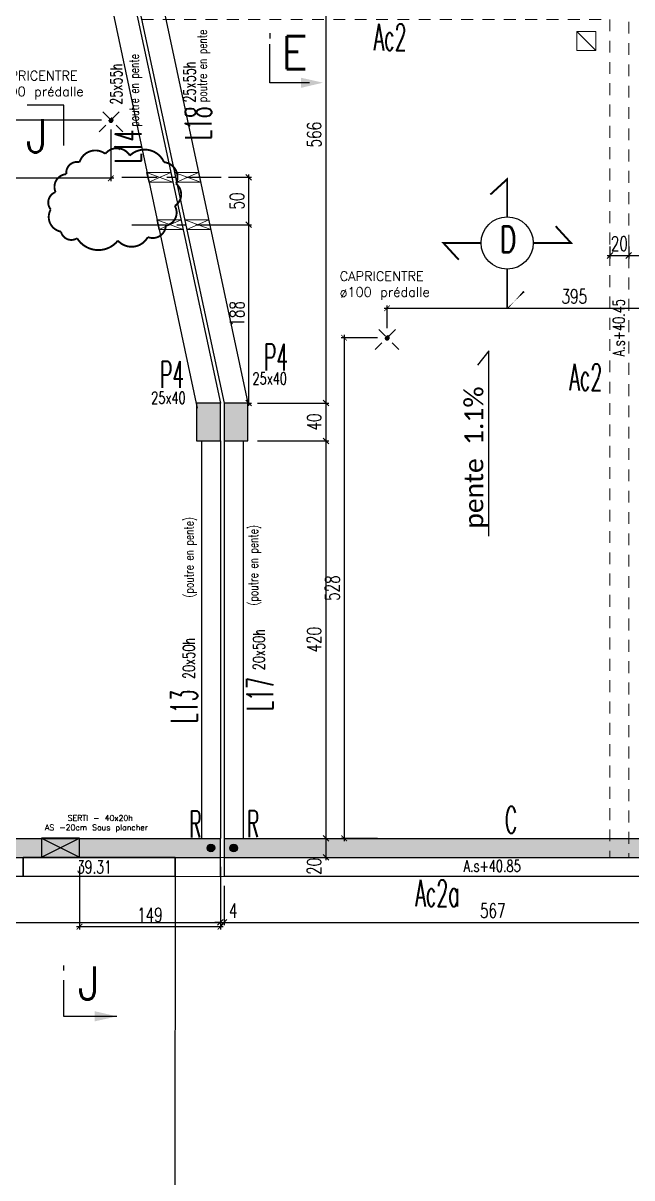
# Model space of a CAD drawing. Extents: x 308 to 787, y -199 to -146.
# Drawn here: x 345.24 to 351.67, y -181.05 to -168.86 of the extents above; entities that cross this region are included whole.
import ezdxf
from ezdxf.enums import TextEntityAlignment as Align

# ---------------------------------------------------------------- set-up
doc = ezdxf.new("R2010")
doc.units = 0
doc.header["$LTSCALE"] = 0.5
doc.header["$MEASUREMENT"] = 0
for name, pattern in [('AXES2', [1.125, 0.75, -0.125, 0.125, -0.125]), ('CACHE', [0.375, 0.25, -0.125]), ('CONTINU', [0]), ('DISCONTINU2', [0.375, 0.25, -0.125])]:
    doc.linetypes.add(name, pattern=pattern)
doc.layers.get('0').update_dxf_attribs({"linetype": 'CONTINUOUS'})
doc.layers.get('DEFPOINTS').update_dxf_attribs({"linetype": 'CONTINUOUS'})
doc.layers.add('00 - RESERVATIONS SPEC Plombier', color=90, linetype='CONTINUOUS', lineweight=20)
for name, color, linetype in [('1_AJSA_techEP', 142, 'CONTINUOUS'), ('1_AJSA_vue1', 251, 'CONTINUOUS'), ('2_AJSA_txt50', 181, 'CONTINUOUS'), ('_ SERTI RESERVATION', 210, 'CACHE'), ('AXES', 6, 'AXES2'), ('COTATION', 7, 'CONTINUOUS'), ('ELFOATTR', 7, 'CONTINUOUS'), ('HABILLAGE', 7, 'CONTINUOUS'), ('MURS', 3, 'CONTINUOUS'), ('PLANCHER', 7, 'CONTINUOUS'), ('POCHAGE', 254, 'CONTINUOUS'), ('POTEAUX', 1, 'CONTINUOUS'), ('POUTRES', 2, 'CONTINUOUS'), ('RAID', 1, 'CONTINUOUS'), ('RDC', 7, 'DISCONTINU2'), ('REP-COUPES', 5, 'CONTINUOUS'), ('REPERAGE', 4, 'CONTINUOUS'), ('REPERE-CHAI', 4, 'CONTINUOUS'), ('REPERE-POT', 4, 'CONTINUOUS'), ('REPERE-POUT', 4, 'CONTINUOUS'), ('REPERE-RAID', 4, 'CONTINUOUS')]:
    doc.layers.add(name, color=color, linetype=linetype)
doc.styles.add('CALIBRI', font='calibri.ttf')
doc.styles.add('ROMANS8', font='romans.shx', dxfattribs={"width": 0.7})
doc.styles.get("Standard").update_dxf_attribs({"font": 'txt.shx'})
doc.dimstyles.new('COT50 cm', dxfattribs={"dimtxt": 0.15, "dimasz": 0.06, "dimexe": 0.03, "dimexo": 0.1, "dimgap": 0.05, "dimtad": 1, "dimdec": 0, "dimlfac": 100, "dimzin": 0, "dimdsep": 46, "dimtxsty": 'ROMANS8', "dimblk1": 'OBLIQUE', "dimblk2": 'OBLIQUE', "dimsah": 1, "dimcen": 0.03, "dimdle": 0.03, "dimclrt": 1, "dimadec": 0, "dimazin": 0, "dimtfac": 1, "dimtdec": 0, "dimtmove": 0, "dimatfit": 3, "dimfxl": 0, "dimtolj": 1, "dimtzin": 0, "dimlwd": -1, "dimlwe": -1, "dimarcsym": 0})

# ---------------------------------------------------------------- blocks, each defined once
blk = doc.blocks.new('_Oblique')
at = {"layer": 'COTATION', "color": 0, "lineweight": -2}
blk.add_line((-0.5, -0.5), (0.5, 0.5), dxfattribs=at)
blk = doc.blocks.new('*D226')
at = {"layer": 'COTATION', "color": 0, "transparency": 16777216}
for p, q in [((348.4389270383684, -177.6959802588218), (348.4389270383684, -177.4362649834287)), ((347.9742877538416, -177.4662649834287), (348.4689270383684, -177.4662649834287)), ((347.9742877538393, -177.6659802588218), (348.4689270383684, -177.6659802588218))]:
    blk.add_line(p, q, dxfattribs=at)
at = {"layer": 'DEFPOINTS', "color": 0, "transparency": 16777216}
for p in [(347.8742877538416, -177.4662649834287), (348.4389270383684, -177.4662649834287), (347.8742877538393, -177.6659802588218)]:
    blk.add_point(p, dxfattribs=at)
at = {"layer": 'COTATION', "color": 0, "transparency": 16777216, "xscale": 0.06, "yscale": 0.06, "zscale": 0.06}
for p, rotation in [((348.4389270383684, -177.4662649834287), 90), ((348.4389270383684, -177.6659802588218), 270)]:
    blk.add_blockref('_Oblique', p, dxfattribs=dict(at, rotation=rotation))
at = {"layer": 'COTATION', "color": 1, "transparency": 16777216, "insert": (348.3139270383685, -177.7611522167615), "char_height": 0.15, "attachment_point": 5, "rotation": 90, "style": 'ROMANS8'}
blk.add_mtext('\\A1;20', dxfattribs=at)
blk = doc.blocks.new('*D227')
at = {"layer": 'COTATION', "color": 0, "transparency": 16777216}
for p, q in [((347.7139520322755, -173.2710844585717), (348.4689270383684, -173.2710844585717)), ((348.4389270383684, -177.4962649834287), (348.4389270383684, -173.2410844585717)), ((347.9742877538416, -177.4662649834287), (348.4689270383684, -177.4662649834287))]:
    blk.add_line(p, q, dxfattribs=at)
at = {"layer": 'DEFPOINTS', "color": 0, "transparency": 16777216}
for p in [(347.6139520322754, -173.2710844585717), (348.4389270383684, -173.2710844585717), (347.8742877538416, -177.4662649834287)]:
    blk.add_point(p, dxfattribs=at)
at = {"layer": 'COTATION', "color": 0, "transparency": 16777216, "xscale": 0.06, "yscale": 0.06, "zscale": 0.06}
for p, rotation in [((348.4389270383684, -173.2710844585717), 90), ((348.4389270383684, -177.4662649834287), 270)]:
    blk.add_blockref('_Oblique', p, dxfattribs=dict(at, rotation=rotation))
at = {"layer": 'COTATION', "color": 1, "transparency": 16777216, "insert": (348.3139270383685, -175.3686747210001), "char_height": 0.15, "attachment_point": 5, "rotation": 90, "style": 'ROMANS8'}
blk.add_mtext('\\A1;420', dxfattribs=at)
blk = doc.blocks.new('*D228')
at = {"layer": 'COTATION', "color": 0, "transparency": 16777216}
for p, q in [((347.7139520322755, -172.8710477425855), (348.4689270383684, -172.8710477425855)), ((348.4389270383684, -173.3010844585717), (348.4389270383684, -172.8410477425855)), ((347.7139520322755, -173.2710844585717), (348.4689270383684, -173.2710844585717))]:
    blk.add_line(p, q, dxfattribs=at)
at = {"layer": 'DEFPOINTS', "color": 0, "transparency": 16777216}
for p in [(347.6139520322754, -172.8710477425855), (348.4389270383684, -172.8710477425855), (347.6139520322754, -173.2710844585717)]:
    blk.add_point(p, dxfattribs=at)
at = {"layer": 'COTATION', "color": 0, "transparency": 16777216, "xscale": 0.06, "yscale": 0.06, "zscale": 0.06}
for p, rotation in [((348.4389270383684, -172.8710477425855), 90), ((348.4389270383684, -173.2710844585717), 270)]:
    blk.add_blockref('_Oblique', p, dxfattribs=dict(at, rotation=rotation))
at = {"layer": 'COTATION', "color": 1, "transparency": 16777216, "insert": (348.3139270383685, -173.0710661005785), "char_height": 0.15, "attachment_point": 5, "rotation": 90, "style": 'ROMANS8'}
blk.add_mtext('\\A1;40', dxfattribs=at)
blk = doc.blocks.new('*D229')
at = {"layer": 'COTATION', "color": 0, "transparency": 16777216}
for p, q in [((347.6176485515253, -167.2062649965698), (348.4689270383684, -167.2062649965698)), ((348.4389270383684, -172.9010477425855), (348.4389270383684, -167.1762649965698)), ((347.7139520322755, -172.8710477425855), (348.4689270383684, -172.8710477425855))]:
    blk.add_line(p, q, dxfattribs=at)
at = {"layer": 'DEFPOINTS', "color": 0, "transparency": 16777216}
for p in [(347.5176485515253, -167.2062649965698), (348.4389270383684, -167.2062649965698), (347.6139520322754, -172.8710477425855)]:
    blk.add_point(p, dxfattribs=at)
at = {"layer": 'COTATION', "color": 0, "transparency": 16777216, "xscale": 0.06, "yscale": 0.06, "zscale": 0.06}
for p, rotation in [((348.4389270383684, -167.2062649965698), 90), ((348.4389270383684, -172.8710477425855), 270)]:
    blk.add_blockref('_Oblique', p, dxfattribs=dict(at, rotation=rotation))
at = {"layer": 'COTATION', "color": 1, "transparency": 16777216, "insert": (348.3139270383685, -170.0386563695776), "char_height": 0.15, "attachment_point": 5, "rotation": 90, "style": 'ROMANS8'}
blk.add_mtext('\\A1;566', dxfattribs=at)
blk = doc.blocks.new('*D624')
at = {"layer": 'COTATION', "color": 0, "transparency": 16777216}
for p, q in [((339.195868595528, -177.766264983549), (339.195868595528, -178.3831760556741)), ((347.3239522906134, -177.9662685432723), (347.3239522906134, -178.3831760556741)), ((339.165868595528, -178.3531760556741), (347.3539522906134, -178.3531760556741))]:
    blk.add_line(p, q, dxfattribs=at)
at = {"layer": 'DEFPOINTS', "color": 0, "transparency": 16777216}
for p in [(339.195868595528, -177.666264983549), (347.3239522906134, -177.8662685432723), (347.3239522906134, -178.3531760556741)]:
    blk.add_point(p, dxfattribs=at)
at = {"layer": 'COTATION', "color": 0, "transparency": 16777216, "xscale": 0.06, "yscale": 0.06, "zscale": 0.06, "rotation": 180}
blk.add_blockref('_Oblique', (339.195868595528, -178.3531760556741), dxfattribs=at)
at = {"layer": 'COTATION', "color": 0, "transparency": 16777216, "xscale": 0.06, "yscale": 0.06, "zscale": 0.06}
blk.add_blockref('_Oblique', (347.3239522906134, -178.3531760556741), dxfattribs=at)
at = {"layer": 'COTATION', "color": 1, "transparency": 16777216, "insert": (343.2599104430707, -178.2281760556741), "char_height": 0.15, "attachment_point": 5, "style": 'ROMANS8'}
blk.add_mtext('\\A1;813', dxfattribs=at)
blk = doc.blocks.new('*D625')
at = {"layer": 'COTATION', "color": 0, "transparency": 16777216}
for p, q in [((347.3239522906134, -177.9662685432723), (347.3239522906134, -178.3831760556741)), ((347.3628508150797, -177.9662184258334), (347.3628508150797, -178.3831760556741)), ((347.3239522906134, -178.3531760556741), (347.2639522906134, -178.3531760556741)), ((347.3239522906134, -178.3531760556741), (347.3628508150797, -178.3531760556741)), ((347.3628508150797, -178.3531760556741), (347.4228508150797, -178.3531760556741))]:
    blk.add_line(p, q, dxfattribs=at)
at = {"layer": 'DEFPOINTS', "color": 0, "transparency": 16777216}
for p in [(347.3239522906134, -177.8662685432723), (347.3628508150797, -177.8662184258334), (347.3628508150797, -178.3531760556741)]:
    blk.add_point(p, dxfattribs=at)
at = {"layer": 'COTATION', "color": 0, "transparency": 16777216, "xscale": 0.06, "yscale": 0.06, "zscale": 0.06}
blk.add_blockref('_Oblique', (347.3239522906134, -178.3531760556741), dxfattribs=at)
at = {"layer": 'COTATION', "color": 0, "transparency": 16777216, "xscale": 0.06, "yscale": 0.06, "zscale": 0.06, "rotation": 180}
blk.add_blockref('_Oblique', (347.3628508150797, -178.3531760556741), dxfattribs=at)
at = {"layer": 'COTATION', "color": 1, "transparency": 16777216, "insert": (347.4587121539307, -178.2281760556741), "char_height": 0.15, "attachment_point": 5, "style": 'ROMANS8'}
blk.add_mtext('\\A1;4', dxfattribs=at)
blk = doc.blocks.new('*D626')
at = {"layer": 'COTATION', "color": 0, "transparency": 16777216}
for p, q in [((347.3628508150797, -177.9662184258334), (347.3628508150797, -178.3831760556741)), ((353.035526769918, -178.2931853176007), (353.035526769918, -178.3831760556741)), ((347.3328508150797, -178.3531760556741), (353.0655267699179, -178.3531760556741))]:
    blk.add_line(p, q, dxfattribs=at)
at = {"layer": 'DEFPOINTS', "color": 0, "transparency": 16777216}
for p in [(347.3628508150797, -177.8662184258334), (353.035526769918, -178.1931853176007), (353.035526769918, -178.3531760556741)]:
    blk.add_point(p, dxfattribs=at)
at = {"layer": 'COTATION', "color": 0, "transparency": 16777216, "xscale": 0.06, "yscale": 0.06, "zscale": 0.06, "rotation": 180}
blk.add_blockref('_Oblique', (347.3628508150797, -178.3531760556741), dxfattribs=at)
at = {"layer": 'COTATION', "color": 0, "transparency": 16777216, "xscale": 0.06, "yscale": 0.06, "zscale": 0.06}
blk.add_blockref('_Oblique', (353.035526769918, -178.3531760556741), dxfattribs=at)
at = {"layer": 'COTATION', "color": 1, "transparency": 16777216, "insert": (350.1991887924988, -178.2281760556741), "char_height": 0.15, "attachment_point": 5, "style": 'ROMANS8'}
blk.add_mtext('\\A1;567', dxfattribs=at)
blk = doc.blocks.new('*D857')
at = {"layer": 'COTATION', "color": 0, "transparency": 16777216}
for p, q in [((351.4353904291303, -171.2203603790443), (351.4353904291303, -171.3440190593065)), ((351.635390428889, -171.2203505547), (351.635390428889, -171.3440190593065)), ((351.4053904291303, -171.3140190593065), (351.665390428889, -171.3140190593065))]:
    blk.add_line(p, q, dxfattribs=at)
at = {"layer": 'DEFPOINTS', "color": 0, "transparency": 16777216}
for p in [(351.4353904291303, -171.1203603790443), (351.635390428889, -171.1203505547001), (351.635390428889, -171.3140190593065)]:
    blk.add_point(p, dxfattribs=at)
at = {"layer": 'COTATION', "color": 0, "transparency": 16777216, "xscale": 0.06, "yscale": 0.06, "zscale": 0.06, "rotation": 180}
blk.add_blockref('_Oblique', (351.4353904291303, -171.3140190593065), dxfattribs=at)
at = {"layer": 'COTATION', "color": 0, "transparency": 16777216, "xscale": 0.06, "yscale": 0.06, "zscale": 0.06}
blk.add_blockref('_Oblique', (351.635390428889, -171.3140190593065), dxfattribs=at)
at = {"layer": 'COTATION', "color": 1, "transparency": 16777216, "insert": (351.5353904290097, -171.1890190593065), "char_height": 0.15, "attachment_point": 5, "style": 'ROMANS8'}
blk.add_mtext('\\A1;20', dxfattribs=at)
blk = doc.blocks.new('*D858')
at = {"layer": 'COTATION', "color": 0, "transparency": 16777216}
for p, q in [((351.635390428889, -171.2203505547), (351.635390428889, -171.3440190593065)), ((351.6053904288891, -171.3140190593065), (353.065995715946, -171.3140190593065)), ((353.035995715946, -171.351980809267), (353.035995715946, -171.2840190593065))]:
    blk.add_line(p, q, dxfattribs=at)
at = {"layer": 'DEFPOINTS', "color": 0, "transparency": 16777216}
for p in [(351.635390428889, -171.1203505547001), (353.035995715946, -171.3140190593065), (353.035995715946, -171.451980809267)]:
    blk.add_point(p, dxfattribs=at)
at = {"layer": 'COTATION', "color": 0, "transparency": 16777216, "xscale": 0.06, "yscale": 0.06, "zscale": 0.06, "rotation": 180}
blk.add_blockref('_Oblique', (351.635390428889, -171.3140190593065), dxfattribs=at)
at = {"layer": 'COTATION', "color": 0, "transparency": 16777216, "xscale": 0.06, "yscale": 0.06, "zscale": 0.06}
blk.add_blockref('_Oblique', (353.035995715946, -171.3140190593065), dxfattribs=at)
at = {"layer": 'COTATION', "color": 1, "transparency": 16777216, "insert": (352.3356930724175, -171.1890190593065), "char_height": 0.15, "attachment_point": 5, "style": 'ROMANS8'}
blk.add_mtext('\\A1;140', dxfattribs=at)
blk = doc.blocks.new('Ldouille')
h = blk.add_hatch(color=256)
h.dxf.hatch_style = 1
h.paths.add_polyline_path([(8.822773568256626, 2.486899575160351e-13, 0.999999999999999), (-8.822773568257338, 2.459194434671962e-13, 0.9999999999999994)])
for p, q in [((-50.00000000000036, 50.00000000000025), (49.99999999999964, -49.99999999999975)), ((49.99999999999964, 50.00000000000025), (-50.00000000000036, -49.99999999999975))]:
    blk.add_line(p, q)
blk.add_circle((-3.552713678800501e-13, 2.486899575160351e-13), 8.82277356825698)
at = {"layer": 'ELFOATTR', "flags": 11}
for tag, p in [('LUM', (45.28491096443012, -4.44793329683446, -1.279791646303075e-09)), ('NOM', (45.28491096443012, -21.18741207147478, -1.279791646303075e-09))]:
    blk.add_attdef(tag, p, '', height=10, dxfattribs=at)
blk = doc.blocks.new('_ArchTick')
at = {"color": 0, "linetype": 'ByBlock', "const_width": 0.15}
blk.add_lwpolyline([(-0.5, -0.5), (0.5, 0.5)], dxfattribs=at)
blk = doc.blocks.new('*D1049')
at = {"layer": '_ SERTI RESERVATION', "color": 0, "linetype": 'CONTINU', "transparency": 16777216}
for p, q in [((345.8351634277628, -177.7632161138615), (345.8351634277628, -178.4279421818711)), ((347.323951301459, -177.7662440973996), (347.323951301459, -178.4279421818711)), ((347.353951301459, -178.3979421818711), (345.8051634277629, -178.3979421818711))]:
    blk.add_line(p, q, dxfattribs=at)
at = {"layer": 'DEFPOINTS', "color": 0, "linetype": 'CONTINU', "transparency": 16777216}
for p in [(345.8351634277628, -177.6632161138615), (347.323951301459, -177.6662440973996), (345.8351634277628, -178.3979421818711)]:
    blk.add_point(p, dxfattribs=at)
at = {"layer": '_ SERTI RESERVATION', "color": 0, "linetype": 'CONTINU', "transparency": 16777216, "xscale": 0.06, "yscale": 0.06, "zscale": 0.06, "rotation": 180}
blk.add_blockref('_ArchTick', (345.8351634277628, -178.3979421818711), dxfattribs=at)
at = {"layer": '_ SERTI RESERVATION', "color": 0, "linetype": 'CONTINU', "transparency": 16777216, "xscale": 0.06, "yscale": 0.06, "zscale": 0.06}
blk.add_blockref('_ArchTick', (347.323951301459, -178.3979421818711), dxfattribs=at)
at = {"layer": '_ SERTI RESERVATION', "linetype": 'CONTINU', "transparency": 16777216, "insert": (346.5795573646109, -178.2729421818711), "char_height": 0.15, "attachment_point": 5, "style": 'ROMANS8'}
blk.add_mtext('\\A1;149', dxfattribs=at)
blk = doc.blocks.new('*D1051')
at = {"layer": '_ SERTI RESERVATION', "color": 0, "linetype": 'CONTINU', "transparency": 16777216}
for p, q in [((344.5960310141302, -167.1612684894212), (344.3067458705407, -167.1612684894212)), ((344.3367458705407, -169.9154415729597), (344.3367458705407, -167.1312684894212)), ((346.0680920800529, -169.8854415729597), (344.3067458705407, -169.8854415729597))]:
    blk.add_line(p, q, dxfattribs=at)
at = {"layer": 'DEFPOINTS', "color": 0, "linetype": 'CONTINU', "transparency": 16777216}
for p in [(344.3367458705407, -167.1612684894212), (344.6960310141302, -167.1612684894212), (346.1680920800529, -169.8854415729597)]:
    blk.add_point(p, dxfattribs=at)
at = {"layer": '_ SERTI RESERVATION', "color": 0, "linetype": 'CONTINU', "transparency": 16777216, "xscale": 0.06, "yscale": 0.06, "zscale": 0.06}
for p, rotation in [((344.3367458705407, -167.1612684894212), 90), ((344.3367458705407, -169.8854415729597), 270)]:
    blk.add_blockref('_ArchTick', p, dxfattribs=dict(at, rotation=rotation))
at = {"layer": '_ SERTI RESERVATION', "linetype": 'CONTINU', "transparency": 16777216, "insert": (344.2117458705407, -168.5233550311904), "char_height": 0.15, "attachment_point": 5, "rotation": 90, "style": 'ROMANS8'}
blk.add_mtext('\\A1;272', dxfattribs=at)
blk = doc.blocks.new('*D1052')
at = {"layer": '_ SERTI RESERVATION', "color": 0, "linetype": 'CONTINU', "transparency": 16777216}
for p, q in [((339.1961422215984, -169.9848634754626), (339.1961422215984, -170.5293548763634)), ((346.1680920800529, -169.9854415729597), (346.1680920800529, -170.5293548763634)), ((346.1980920800529, -170.4993548763634), (339.1661422215984, -170.4993548763634))]:
    blk.add_line(p, q, dxfattribs=at)
at = {"layer": 'DEFPOINTS', "color": 0, "linetype": 'CONTINU', "transparency": 16777216}
for p in [(339.1961422215984, -169.8848634754626), (346.1680920800529, -169.8854415729597), (339.1961422215984, -170.4993548763634)]:
    blk.add_point(p, dxfattribs=at)
at = {"layer": '_ SERTI RESERVATION', "color": 0, "linetype": 'CONTINU', "transparency": 16777216, "xscale": 0.06, "yscale": 0.06, "zscale": 0.06, "rotation": 180}
blk.add_blockref('_ArchTick', (339.1961422215984, -170.4993548763634), dxfattribs=at)
at = {"layer": '_ SERTI RESERVATION', "color": 0, "linetype": 'CONTINU', "transparency": 16777216, "xscale": 0.06, "yscale": 0.06, "zscale": 0.06}
blk.add_blockref('_ArchTick', (346.1680920800529, -170.4993548763634), dxfattribs=at)
at = {"layer": '_ SERTI RESERVATION', "linetype": 'CONTINU', "transparency": 16777216, "insert": (342.6821171508257, -170.3743548763634), "char_height": 0.15, "attachment_point": 5, "style": 'ROMANS8'}
blk.add_mtext('\\A1;697', dxfattribs=at)
blk = doc.blocks.new('*D1055')
at = {"layer": '_ SERTI RESERVATION', "color": 0, "linetype": 'CONTINU', "transparency": 16777216}
for p, q in [((348.9838494612974, -172.182370085688), (348.6004033565903, -172.182370085688)), ((348.6304033565903, -172.152370085688), (348.6304033565903, -177.4962649834401)), ((348.9838494612369, -177.4662649834401), (348.6004033565903, -177.4662649834401))]:
    blk.add_line(p, q, dxfattribs=at)
at = {"layer": 'DEFPOINTS', "color": 0, "linetype": 'CONTINU', "transparency": 16777216}
for p in [(349.0838494612974, -172.182370085688), (348.6304033565903, -177.4662649834401), (349.0838494612369, -177.4662649834401)]:
    blk.add_point(p, dxfattribs=at)
at = {"layer": '_ SERTI RESERVATION', "color": 0, "linetype": 'CONTINU', "transparency": 16777216, "xscale": 0.06, "yscale": 0.06, "zscale": 0.06}
for p, rotation in [((348.6304033565903, -172.182370085688), 90), ((348.6304033565903, -177.4662649834401), 270)]:
    blk.add_blockref('_ArchTick', p, dxfattribs=dict(at, rotation=rotation))
at = {"layer": '_ SERTI RESERVATION', "linetype": 'CONTINU', "transparency": 16777216, "insert": (348.5054033565903, -174.824317534564), "char_height": 0.15, "attachment_point": 5, "rotation": 90, "style": 'ROMANS8'}
blk.add_mtext('\\A1;528', dxfattribs=at)
blk = doc.blocks.new('*D1056')
at = {"layer": '_ SERTI RESERVATION', "color": 0, "linetype": 'CONTINU', "transparency": 16777216}
for p, q in [((349.0838494612974, -172.082370085688), (349.0838494612974, -171.8408988555599)), ((353.0361055558939, -172.0817752392689), (353.0361055558939, -171.8408988555599)), ((349.0538494612974, -171.8708988555599), (353.0661055558938, -171.8708988555599))]:
    blk.add_line(p, q, dxfattribs=at)
at = {"layer": 'DEFPOINTS', "color": 0, "linetype": 'CONTINU', "transparency": 16777216}
for p in [(353.0361055558939, -171.8708988555599), (349.0838494612974, -172.182370085688), (353.0361055558939, -172.1817752392689)]:
    blk.add_point(p, dxfattribs=at)
at = {"layer": '_ SERTI RESERVATION', "color": 0, "linetype": 'CONTINU', "transparency": 16777216, "xscale": 0.06, "yscale": 0.06, "zscale": 0.06, "rotation": 180}
blk.add_blockref('_ArchTick', (349.0838494612974, -171.8708988555599), dxfattribs=at)
at = {"layer": '_ SERTI RESERVATION', "color": 0, "linetype": 'CONTINU', "transparency": 16777216, "xscale": 0.06, "yscale": 0.06, "zscale": 0.06}
blk.add_blockref('_ArchTick', (353.0361055558939, -171.8708988555599), dxfattribs=at)
at = {"layer": '_ SERTI RESERVATION', "linetype": 'CONTINU', "transparency": 16777216, "insert": (351.0599775085956, -171.7458988555599), "char_height": 0.15, "attachment_point": 5, "style": 'ROMANS8'}
blk.add_mtext('\\A1;395', dxfattribs=at)
blk = doc.blocks.new('*D1198')
at = {"layer": 'COTATION', "color": 0, "transparency": 16777216}
for p, q in [((347.3802951310691, -170.9887759249077), (347.6537846662575, -170.9887759249077)), ((347.6237846662575, -172.9010477425855), (347.6237846662575, -170.9587759249077)), ((347.6237846662575, -172.8710477425855), (347.6537846662575, -172.8710477425855))]:
    blk.add_line(p, q, dxfattribs=at)
at = {"layer": 'DEFPOINTS', "color": 0, "transparency": 16777216}
for p in [(347.2802951310691, -170.9887759249077), (347.6237846662575, -170.9887759249077), (347.6139520322754, -172.8710477425855)]:
    blk.add_point(p, dxfattribs=at)
at = {"layer": 'COTATION', "color": 0, "transparency": 16777216, "xscale": 0.06, "yscale": 0.06, "zscale": 0.06}
for p, rotation in [((347.6237846662575, -170.9887759249077), 90), ((347.6237846662575, -172.8710477425855), 270)]:
    blk.add_blockref('_Oblique', p, dxfattribs=dict(at, rotation=rotation))
at = {"layer": 'COTATION', "color": 1, "transparency": 16777216, "insert": (347.4987846662576, -171.9299118337465), "char_height": 0.15, "attachment_point": 5, "rotation": 90, "style": 'ROMANS8'}
blk.add_mtext('\\A1;188', dxfattribs=at)
blk = doc.blocks.new('*D1199')
at = {"layer": 'COTATION', "color": 0, "transparency": 16777216}
for p, q in [((347.4094392024832, -170.4887752161263), (347.6537846662575, -170.4887752161263)), ((347.6237846662575, -171.0187759249077), (347.6237846662575, -170.4587752161263)), ((347.3802951310691, -170.9887759249077), (347.6537846662575, -170.9887759249077))]:
    blk.add_line(p, q, dxfattribs=at)
at = {"layer": 'DEFPOINTS', "color": 0, "transparency": 16777216}
for p in [(347.3094392024832, -170.4887752161263), (347.6237846662575, -170.4887752161263), (347.2802951310691, -170.9887759249077)]:
    blk.add_point(p, dxfattribs=at)
at = {"layer": 'COTATION', "color": 0, "transparency": 16777216, "xscale": 0.06, "yscale": 0.06, "zscale": 0.06}
for p, rotation in [((347.6237846662575, -170.4887752161263), 90), ((347.6237846662575, -170.9887759249077), 270)]:
    blk.add_blockref('_Oblique', p, dxfattribs=dict(at, rotation=rotation))
at = {"layer": 'COTATION', "color": 1, "transparency": 16777216, "insert": (347.4987846662576, -170.738775570517), "char_height": 0.15, "attachment_point": 5, "rotation": 90, "style": 'ROMANS8'}
blk.add_mtext('\\A1;50', dxfattribs=at)

msp = doc.modelspace()

# ---------------------------------------------------------------- hatches: boundary and pattern name
at = {"layer": '_ SERTI RESERVATION', "linetype": 'CONTINU'}
h = msp.add_hatch(color=6, dxfattribs=at)
h.dxf.hatch_style = 1
h.paths.add_polyline_path([(345.6351634277632, -177.5632161138616), (345.435163427763, -177.4632161138615), (345.435163427763, -177.6632161138616)])
h.paths.add_polyline_path([(345.8351634277631, -177.4632161138615), (345.6351634277632, -177.5632161138616), (345.8351634277631, -177.6632161138616)])
h = msp.add_hatch(color=6, dxfattribs=at)
h.dxf.hatch_style = 1
h.paths.add_polyline_path([(345.6351634277628, -177.5632161138615), (345.4351634277629, -177.4632161138615), (345.4351634277629, -177.6632161138615)])
h.paths.add_polyline_path([(345.8351634277628, -177.4632161138615), (345.6351634277628, -177.5632161138615), (345.8351634277628, -177.6632161138615)])
at = {"layer": 'POCHAGE'}
h = msp.add_hatch(color=256, dxfattribs=at)
h.dxf.hatch_style = 1
h.paths.add_polyline_path([(353.2360588449937, -174.8322930687253), (353.0361540320957, -174.8323195555063), (353.036154032135, -177.4662649834853), (351.6357021511275, -177.4662649834692), (351.6357119614565, -177.6659796673594), (353.0351005025968, -177.6659794339194), (353.0350987163188, -177.8662893392462), (353.0366286950858, -179.576175175366), (353.235867994945, -179.576175175366)])
h.paths.add_polyline_path([(352.9359974653614, -177.5662453006225, -1), (352.8559974653614, -177.5662453006225, -1)], flags=16)
h.paths.add_polyline_path([(353.1759974818578, -177.5662649832618, -1), (353.0959974818578, -177.5662649832618, -1)], flags=16)
h.paths.add_polyline_path([(351.6357021511275, -177.4662649834692), (351.4357021508863, -177.466264983467), (351.4357119612169, -177.6659797007225), (351.6357119614565, -177.6659796673594)])
h.paths.add_polyline_path([(351.4357021508863, -177.466264983467), (347.3625938960955, -177.4662649834204), (347.3625931663195, -177.6659803801825), (351.4357119612169, -177.6659797007225)])
h.paths.add_polyline_path([(347.423952032322, -177.5662649832618, -1), (347.503952032322, -177.5662649832618, -1)], flags=16)
h = msp.add_hatch(color=256, dxfattribs=at)
h.dxf.hatch_style = 1
h.paths.add_polyline_path([(347.3239520321987, -177.4662649834199), (340.7958608725767, -177.4662649833452), (340.7958668296054, -177.6662202432566), (344.6852503235584, -177.6662344553751), (345.2408763339606, -177.6655469414951), (345.2408763278116, -177.666236485677), (346.8455525135317, -177.6662423492922), (346.8455527080774, -177.6659804664329), (347.3239513024226, -177.6659803866285)])
h.paths.add_polyline_path([(347.263952032322, -177.5662649832618, -1), (347.183952032322, -177.5662649832618, -1)], flags=16)
h.paths.add_polyline_path([(340.7958608725767, -177.4662649833452), (340.5959541254422, -177.466264983343), (340.5959113871162, -177.6662195126034), (340.7958668296054, -177.6662202432566)])
h.paths.add_polyline_path([(340.5959541254422, -177.466264983343), (339.1958685962798, -177.4662649833269), (339.1958685955283, -177.6661753272078), (339.207659529966, -177.6662144398201), (340.5959113871162, -177.6662195126034)])
at = {"layer": 'POTEAUX'}
h = msp.add_hatch(color=256, dxfattribs=at)
h.dxf.hatch_style = 1
h.paths.add_polyline_path([(347.0700938961342, -173.2710844585717), (347.323952032322, -173.2710844585717), (347.323952032322, -172.8710844595309), (347.0700938961342, -172.8710844595309)])
h = msp.add_hatch(color=256, dxfattribs=at)
h.dxf.hatch_style = 1
h.paths.add_polyline_path([(347.3625938961436, -173.2710844585717), (347.6139520322754, -173.2710844585717), (347.6139520322754, -172.8710477425855), (347.3625938961436, -172.8710477425855)])
h = msp.add_hatch(color=256, dxfattribs=at)
h.dxf.hatch_style = 1
h.paths.add_polyline_path([(347.3625938961436, -173.2710844585717), (347.6139520322754, -173.2710844585717), (347.6139520322754, -172.8710477425855), (347.3625938961436, -172.8710477425855)])
at = {"layer": 'RAID'}
for points in [[(347.183952032322, -177.5662649832618, -1), (347.263952032322, -177.5662649832618, -1)], [(347.423952032322, -177.5662649832618, -1), (347.503952032322, -177.5662649832618, -1)]]:
    msp.add_hatch(color=256, dxfattribs=at).paths.add_polyline_path(points)

# ---------------------------------------------------------------- linework, layer by layer
at = {"layer": '00 - RESERVATIONS SPEC Plombier', "color": 100}
for p, q in [((351.0855112867498, -168.9511168490958), (351.2855112867496, -169.1511168490961)), ((346.5452374567277, -170.4387753779744), (346.822436401545, -170.5387755441354)), ((346.5452374567277, -170.4387753779744), (346.822436401545, -170.5387755441354)), ((346.800933489676, -170.4387758033838), (346.5667219080211, -170.5387751613433)), ((346.800933489676, -170.4387758033838), (346.5667219080211, -170.5387751613433)), ((346.840024492642, -170.4387753243768), (347.1146311207131, -170.5387754881563)), ((346.840024492642, -170.4387753243768), (347.1146311207131, -170.5387754881563)), ((347.0931282088436, -170.4387757474049), (346.8615089439354, -170.5387751077456)), ((347.0931282088436, -170.4387757474049), (346.8615089439354, -170.5387751077456)), ((346.6527523445304, -170.9387756092169), (346.9295020514442, -171.0387757953486)), ((346.6527523445304, -170.9387756092169), (346.9295020514442, -171.0387757953486)), ((346.9079991395747, -170.9387760545969), (346.6742367958238, -171.0387753925858)), ((346.9079991395747, -170.9387760545969), (346.6742367958238, -171.0387753925858)), ((346.9470901425411, -170.9387755755899), (347.2216771990374, -171.0387757738247)), ((346.9470901425411, -170.9387755755899), (347.2216771990374, -171.0387757738247)), ((347.2001742871675, -170.9387760330731), (346.9685745938345, -171.0387753589587)), ((347.2001742871675, -170.9387760330731), (346.9685745938345, -171.0387753589587))]:
    msp.add_line(p, q, dxfattribs=at)
for points in [[(351.0855112867498, -168.9511168490958), (351.2855112867496, -168.9511168490958), (351.2855112867496, -169.1511168490961), (351.0855112867498, -169.1511168490961)], [(346.5452374567277, -170.4387753779744), (346.800933489676, -170.4387758033838), (346.822436401545, -170.5387755441354), (346.5667219080211, -170.5387751613433)], [(346.5452374567277, -170.4387753779744), (346.800933489676, -170.4387758033838), (346.822436401545, -170.5387755441354), (346.5667219080211, -170.5387751613433)], [(346.840024492642, -170.4387753243768), (347.0931282088436, -170.4387757474049), (347.1146311207131, -170.5387754881563), (346.8615089439354, -170.5387751077456)], [(346.840024492642, -170.4387753243768), (347.0931282088436, -170.4387757474049), (347.1146311207131, -170.5387754881563), (346.8615089439354, -170.5387751077456)], [(346.6527523445304, -170.9387756092169), (346.9079991395747, -170.9387760545969), (346.9295020514442, -171.0387757953486), (346.6742367958238, -171.0387753925858)], [(346.6527523445304, -170.9387756092169), (346.9079991395747, -170.9387760545969), (346.9295020514442, -171.0387757953486), (346.6742367958238, -171.0387753925858)], [(346.9470901425411, -170.9387755755899), (347.2001742871675, -170.9387760330731), (347.2216771990374, -171.0387757738247), (346.9685745938345, -171.0387753589587)], [(346.9470901425411, -170.9387755755899), (347.2001742871675, -170.9387760330731), (347.2216771990374, -171.0387757738247), (346.9685745938345, -171.0387753589587)]]:
    msp.add_lwpolyline(points, close=True, dxfattribs=at)
at = {"layer": '1_AJSA_techEP'}
msp.add_lwpolyline([(345.240875490396, -177.8662364856753), (346.8456909140986, -177.8662423497992), (346.8458385394412, -177.6662287935505), (345.2408745432912, -177.6662365586744)], close=True, dxfattribs=at)
at = {"layer": '1_AJSA_vue1'}
msp.add_lwpolyline([(346.8455540456989, -177.6641798602517), (346.8428405593893, -181.3168726804488)], dxfattribs=at)
at = {"layer": '2_AJSA_txt50', "color": 1}
msp.add_lwpolyline([(350.1575067503327, -174.2773505316491), (350.1575067503327, -172.3219134109091), (350.036373260724, -172.4700492421161)], dxfattribs=at)
at = {"layer": '_ SERTI RESERVATION', "linetype": 'CONTINU'}
for p, q in [((345.8351634277631, -177.4632161138615), (345.435163427763, -177.4632161138615)), ((345.435163427763, -177.4632161138615), (345.435163427763, -177.6632161138616)), ((345.435163427763, -177.6632161138616), (345.8351634277631, -177.4632161138615)), ((345.435163427763, -177.4632161138615), (345.8351634277631, -177.6632161138616)), ((345.8351634277628, -177.4632161138615), (345.4351634277629, -177.4632161138615)), ((345.4351634277629, -177.4632161138615), (345.4351634277629, -177.6632161138615)), ((345.4351634277629, -177.6632161138615), (345.8351634277628, -177.4632161138615)), ((345.4351634277629, -177.4632161138615), (345.8351634277628, -177.6632161138615)), ((345.8351634277631, -177.6632161138616), (345.8351634277631, -177.4632161138615)), ((345.8351634277628, -177.6632161138615), (345.8351634277628, -177.4632161138615)), ((345.435163427763, -177.6632161138616), (345.8351634277631, -177.6632161138616)), ((345.4351634277629, -177.6632161138615), (345.8351634277628, -177.6632161138615))]:
    msp.add_line(p, q, dxfattribs=at)
at = {"layer": 'AXES', "color": 1}
for p, q in [((346.2825723426508, -170.4887752161263), (347.452489299787, -170.4887752161263)), ((346.3896380909405, -170.9887759249077), (347.5595550480766, -170.9887759249077))]:
    msp.add_line(p, q, dxfattribs=at)
at = {"layer": 'MURS'}
for p, q in [((339.1958724488127, -177.4662649833269), (347.3239520321987, -177.4662649834199)), ((347.3625938960955, -177.4662649834204), (353.0358685767588, -177.4662649834853))]:
    msp.add_line(p, q, dxfattribs=at)
for points in [[(339.015868576615, -177.4701274010509), (331.7362338152366, -177.4662597126906), (331.7362338152363, -173.9312650853138), (331.5561354982672, -173.9312648792343), (331.5561354982669, -177.4662649833261), (324.3012034153005, -177.4662649839154), (324.3019331785381, -170.1004874209266), (324.0995548534482, -170.1005156496864), (324.0994251223849, -177.6661592331227), (347.323951301459, -177.6662440973996), (347.323952032274, -177.4662443918091)], [(347.3625938960955, -177.4662649834203), (347.3625931653553, -177.6662442386001), (353.0350977271641, -177.6662649663857), (353.0368972106937, -179.8762649835051), (376.2544845659613, -179.8762649829918)]]:
    msp.add_lwpolyline(points, dxfattribs=at)
at = {"layer": 'MURS', "const_width": 0.02}
msp.add_lwpolyline([(346.367954536555, -170.2593686715509, 0.52056705), (346.1086128068947, -170.2404048435549, 0.52056705), (345.836619766861, -170.3289030334677, 0.52056705), (345.6974606859085, -170.4553288793725, 0.52056705), (345.5836031590719, -170.6449681371269, 0.52056705), (345.5329989842093, -170.8282859559167, 0.52056705), (345.6405313891747, -171.0621743086275, 0.52056705), (345.8113182127452, -171.1317086705443, 0.52056705), (346.241446765976, -171.1569939375046, 0.52056705), (346.5577177923701, -171.1190657926155, 0.52056705), (346.7474799815542, -170.9989613856751, 0.52056705), (346.8423621427772, -170.7903582999247, 0.52056705), (346.8550123865195, -170.5564699472141, 0.52056705), (346.7285035493095, -170.3289030334677, 0.52056705)], format="xyb", close=True, dxfattribs=at)
at = {"layer": 'PLANCHER', "color": 1, "const_width": 0.02}
for points in [[(350.3515676499843, -170.9060844859054), (350.351567649984, -170.5080030819283), (350.1743777868749, -170.6702941588277)], [(350.6272317379222, -171.1817485738426), (351.0253131418992, -171.1817485738422), (350.8630220649999, -171.0045587107331)], [(350.0759035620472, -171.1817485738432), (349.6778221580701, -171.1817485738435), (349.8401132349696, -171.3589384369527)], [(350.3515676499849, -171.4574126617804), (350.3515676499853, -171.8554940657575), (350.5287575130944, -171.6932029888579)]]:
    msp.add_lwpolyline(points, dxfattribs=at)
at = {"layer": 'PLANCHER', "color": 1}
msp.add_circle((350.3515676499846, -171.1817485738429), 0.2756640879375505, dxfattribs=at)
at = {"layer": 'POTEAUX'}
for points in [[(347.0700938961342, -173.2710844585717), (347.323952032322, -173.2710844585717), (347.323952032322, -172.8710844595309), (347.0700938961342, -172.8710844595309)], [(347.3625938961436, -173.2710844585717), (347.6139520322754, -173.2710844585717), (347.6139520322754, -172.8710477425855), (347.3625938961436, -172.8710477425855)], [(347.3625938961436, -173.2710844585717), (347.6139520322754, -173.2710844585717), (347.6139520322754, -172.8710477425855), (347.3625938961436, -172.8710477425855)]]:
    msp.add_lwpolyline(points, close=True, dxfattribs=at)
at = {"layer": 'POUTRES'}
for p, q in [((346.3369395598438, -166.9062649965697), (347.6139520322754, -172.8710477425855)), ((345.8513159747511, -167.1612684894212), (347.0795387444527, -172.9236405696701)), ((346.0961535373483, -167.1611819153138), (347.323952032322, -172.8710844595309)), ((346.1358685767262, -167.1612683456343), (347.3625938961436, -172.8710844595309)), ((347.123952032322, -173.2710844585694), (347.123952032274, -177.4662649834176)), ((347.323952032322, -173.2710844585717), (347.323952032274, -177.4662443918091)), ((347.3625938961436, -173.2710844585717), (347.3625938960955, -177.4662649834203)), ((347.5625938961435, -173.271084458574), (347.5625938960955, -177.4662649834222))]:
    msp.add_line(p, q, dxfattribs=at)
at = {"layer": 'POUTRES', "color": 0}
for points in [[(340.5961969088481, -177.6662195136468), (340.5964545918313, -177.8662195145897), (345.2408745440791, -177.8662609315397), (345.2408763278116, -177.666236485677)], [(346.8458370265888, -177.6693223514482), (346.846094709572, -177.8693223523911), (347.3239522906134, -177.8662685432723), (347.3239540743459, -177.6662440974097)], [(347.3625931652612, -177.6662441655878), (347.3628508482444, -177.8662441665307), (353.0350987163188, -177.8662893392462), (353.0351005000512, -177.6662648933835)]]:
    msp.add_lwpolyline(points, dxfattribs=at)
at = {"layer": 'RAID'}
for centre in [(347.223952032322, -177.5662649832618), (347.463952032322, -177.5662649832618)]:
    msp.add_circle(centre, 0.04, dxfattribs=at)
at = {"layer": 'RDC', "linetype": 'CACHE', "lineweight": 15}
msp.add_line((346.8455540631223, -177.6659804664327), (353.0358728714011, -177.6659794337906), dxfattribs=at)
for points in [[(346.1358685767262, -167.1612683456343), (346.4918965970268, -168.8218884849288), (351.435277524235, -168.8218884849288), (351.4357119962989, -177.6666938865605)], [(346.3314246952399, -167.1193421663205), (346.6535625391488, -168.6218884849288), (351.6352677001321, -168.6218884849288), (351.6357119960576, -177.6666840622163)], [(353.0358746236433, -177.8698957859319), (346.8454032920233, -177.8689372711492)]]:
    msp.add_lwpolyline(points, dxfattribs=at)
at = {"layer": 'REP-COUPES'}
for p, q in [((347.8462947014254, -168.9669663522088), (347.8462947014254, -169.0225750359187)), ((345.6698983635542, -178.8613193455665), (345.6698983635542, -178.8057106618566))]:
    msp.add_line(p, q, dxfattribs=at)
for points in [[(348.2654663028852, -169.4901402431836), (347.8462947014254, -169.4901402431836), (347.8462947014254, -169.0825533131912)], [(345.6698983635542, -170.152144656437), (345.6698983635542, -169.7278679044935), (345.283858733028, -169.7278679044935)], [(346.2311993662031, -179.3445315321661), (345.6698983635542, -179.3445315321661), (345.6698983635542, -178.9629490088988)]]:
    msp.add_lwpolyline(points, dxfattribs=at)
for points in [[(348.173863860056, -169.5449092842801), (348.4075957040743, -169.4901402431836), (348.173863860056, -169.4375593962279)], [(345.9974675221848, -179.2897624910697), (346.2311993662031, -179.3445315321661), (345.9974675221848, -179.3971123791218)]]:
    msp.add_solid(points, dxfattribs=at)

# ---------------------------------------------------------------- block references
at = {"layer": '_ SERTI RESERVATION', "xscale": -0.002500000019839044, "yscale": 0.002500000019839044, "zscale": 0.003999999999999999, "rotation": 180}
for p in [(346.1680920800529, -169.8854415729597), (349.0838494612974, -172.182370085688)]:
    msp.add_blockref('Ldouille', p, dxfattribs=at)

# ---------------------------------------------------------------- texts
at = {"layer": '2_AJSA_txt50', "color": 1, "style": 'CALIBRI'}
msp.add_text('pente  1.1%%%', height=0.2, rotation=90, dxfattribs=at).set_placement((350.0989902677717, -174.1968788418696))
at = {"layer": '_ SERTI RESERVATION', "linetype": 'ByBlock', "attachment_point": 1}
for s, width, gutter_width, insert, char_height in [('CAPRICENTRE\\Pø100 prédalle', 1.472690524271457, 7.922740868216351, (344.9295694970137, -169.3664807034313), 0.1), ('CAPRICENTRE\\Pø100 prédalle', 1.472690524271457, 7.922740868216351, (348.5833922885822, -171.4825269266178), 0.1), ('\\pi0.34531;SERTI - 40x20h\\P\\pi0.10531;AS -20cm Sous plancher', 1.47061095477352, 1, (345.3667437395749, -177.2207150240338), 0.06)]:
    msp.add_mtext_dynamic_manual_height_columns(s, width=width, gutter_width=gutter_width, heights=[0], dxfattribs=dict(at, insert=insert, char_height=char_height))
at = {"layer": 'HABILLAGE', "color": 1, "width": 0.7}
msp.add_attdef('39.31', (345.8109228347579, -177.8349342777537), 'NB', height=0.135389232, dxfattribs=at)
at = {"layer": 'PLANCHER', "color": 1, "width": 0.7}
msp.add_text('D', height=0.28, dxfattribs=at).set_placement((350.3593336537519, -171.1430089616944), align=Align.MIDDLE)
at = {"layer": 'REP-COUPES', "style": 'ROMANS8'}
for s, p in [('E', (347.965195815092, -169.3491106485999)), ('J', (345.2673375518137, -170.2263160645622)), ('J', (345.8153105841933, -179.1679991979996))]:
    msp.add_text(s, height=0.35, dxfattribs=at).set_placement(p)
at = {"layer": 'REPERAGE', "color": 1, "style": 'ROMANS8', "width": 0.7}
for s, height, p in [('poutre en pente', 0.1, (347.1821730691942, -169.6957988787648)), ('poutre en pente', 0.1, (346.4641676159337, -169.9538937342392)), (' 25x55h ', 0.125, (347.0605835341881, -169.7602633781867)), (' 25x55h ', 0.125, (346.2872457093623, -169.7825854400763)), ('A.s+40.45', 0.125, (351.5913800382316, -172.377234466853)), ('(poutre en pente)', 0.1, (347.0414547107606, -174.9234998334665)), ('(poutre en pente)', 0.1, (347.7207994655028, -175.0083630737506)), (' 20x50h ', 0.125, (347.0530778472694, -175.8440815802109)), (' 20x50h ', 0.125, (347.7934436372037, -175.7507325536853))]:
    msp.add_text(s, height=height, rotation=90, dxfattribs=at).set_placement(p)
msp.add_text('A.s+40.85', height=0.125, dxfattribs=at).set_placement((349.890930304128, -177.8193404587835))
at = {"layer": 'REPERE-CHAI', "color": 4, "width": 0.519}
msp.add_text('C', height=0.28, dxfattribs=at).set_placement((350.3265245857298, -177.41035838323))
at = {"layer": 'REPERE-POT', "color": 4, "width": 0.519}
for p in [(347.7827898683884, -172.5260991494297), (346.6844794092033, -172.7096084632602)]:
    msp.add_text('P4', height=0.28, dxfattribs=at).set_placement(p)
at = {"layer": 'REPERE-POT', "color": 1, "style": 'ROMANS8', "width": 0.7}
for p in [(347.6626260017184, -172.6743047890837), (346.5933166643401, -172.8780907994603)]:
    msp.add_text('25x40', height=0.125, dxfattribs=at).set_placement(p)
at = {"layer": 'REPERE-POUT', "width": 0.519}
for s, p in [('Ac2', (348.9391181470819, -169.1504899458386)), ('Ac2', (351.0060031023195, -172.737258825592)), ('Ac2a', (349.379782529917, -178.1841323315483))]:
    msp.add_text(s, height=0.28, dxfattribs=at).set_placement(p)
for s, p in [('L18', (347.2304785160748, -170.094904638588)), ('L14', (346.4898492682817, -170.3403148282727)), ('L17', (347.8812295078562, -176.1191788428964)), ('L13', (347.0814203719046, -176.2507161075462))]:
    msp.add_text(s, height=0.28, rotation=90, dxfattribs=at).set_placement(p)
at = {"layer": 'REPERE-RAID', "color": 4, "width": 0.519}
for p in [(346.9926011199178, -177.4551014414567), (347.6009511313856, -177.4525407083175)]:
    msp.add_text('R', height=0.28, dxfattribs=at).set_placement(p)

# ---------------------------------------------------------------- dimensions: what is measured, and where the dimension line sits
at = {"layer": '_ SERTI RESERVATION', "linetype": 'CONTINU'}
for base, p1, p2, picture, middle in [((344.3367458705407, -167.1612684894212), (346.1680920800529, -169.8854415729597), (344.6960310141302, -167.1612684894212), '*D1051', (344.2117458705407, -168.5233550311904)), ((348.6304033565903, -177.4662649834401), (349.0838494612974, -172.182370085688), (349.0838494612369, -177.4662649834401), '*D1055', (348.5054033565903, -174.824317534564))]:
    dim = msp.add_linear_dim(base=base, p1=p1, p2=p2, angle=90, dimstyle='COT50 cm', override={"dimblk": 'ArchTick', "dimsah": 0, "dimclrt": 256, "dimfxl": 3}, dxfattribs=at)
    dim.commit()
    dim.dimension.update_dxf_attribs({"geometry": picture, "text_midpoint": middle})
for base, p1, p2, picture, middle in [((339.1961422215984, -170.4993548763634), (346.1680920800529, -169.8854415729597), (339.1961422215984, -169.8848634754626), '*D1052', (342.6821171508257, -170.3743548763634)), ((353.0361055558939, -171.8708988555599), (349.0838494612974, -172.182370085688), (353.0361055558939, -172.1817752392689), '*D1056', (351.0599775085956, -171.7458988555599)), ((345.8351634277628, -178.3979421818711), (347.323951301459, -177.6662440973996), (345.8351634277628, -177.6632161138615), '*D1049', (346.5795573646109, -178.2729421818711))]:
    dim = msp.add_linear_dim(base=base, p1=p1, p2=p2, dimstyle='COT50 cm', override={"dimblk": 'ArchTick', "dimsah": 0, "dimclrt": 256, "dimfxl": 3}, dxfattribs=at)
    dim.commit()
    dim.dimension.update_dxf_attribs({"geometry": picture, "text_midpoint": middle})
at = {"layer": 'COTATION'}
for base, p1, p2, picture, middle in [((348.4389270383684, -167.2062649965698), (347.6139520322754, -172.8710477425855), (347.5176485515253, -167.2062649965698), '*D229', (348.3139270383685, -170.0386563695776)), ((347.6237846662575, -170.4887752161263), (347.2802951310691, -170.9887759249077), (347.3094392024832, -170.4887752161263), '*D1199', (347.4987846662576, -170.738775570517)), ((347.6237846662575, -170.9887759249077), (347.6139520322754, -172.8710477425855), (347.2802951310691, -170.9887759249077), '*D1198', (347.4987846662576, -171.9299118337465)), ((348.4389270383684, -172.8710477425855), (347.6139520322754, -173.2710844585717), (347.6139520322754, -172.8710477425855), '*D228', (348.3139270383685, -173.0710661005785)), ((348.4389270383684, -173.2710844585717), (347.8742877538416, -177.4662649834287), (347.6139520322754, -173.2710844585717), '*D227', (348.3139270383685, -175.3686747210001))]:
    dim = msp.add_linear_dim(base=base, p1=p1, p2=p2, angle=90, dimstyle='COT50 cm', override={"dimtmove": 1}, dxfattribs=at)
    dim.commit()
    dim.dimension.update_dxf_attribs({"geometry": picture, "text_midpoint": middle})
at = {"layer": 'COTATION', "color": 0}
dim = msp.add_linear_dim(base=(351.635390428889, -171.3140190593065), p1=(351.4353904291303, -171.1203603790443), p2=(351.635390428889, -171.1203505547001), dimstyle='COT50 cm', override={"dimtmove": 1, "dimfxl": 0.3}, dxfattribs=at)
dim.commit()
dim.dimension.update_dxf_attribs({"geometry": '*D857', "text_midpoint": (351.5353904290097, -171.3140190593065), "dimtype": 160})
dim = msp.add_linear_dim(base=(353.035995715946, -171.3140190593065), p1=(351.635390428889, -171.1203505547001), p2=(353.035995715946, -171.451980809267), dimstyle='COT50 cm', override={"dimtmove": 1, "dimfxl": 0.3}, dxfattribs=at)
dim.commit()
dim.dimension.update_dxf_attribs({"geometry": '*D858', "text_midpoint": (352.3356930724175, -171.1890190593065)})
at = {"layer": 'COTATION'}
dim = msp.add_linear_dim(base=(348.4389270383684, -177.4662649834287), p1=(347.8742877538393, -177.6659802588218), p2=(347.8742877538416, -177.4662649834287), angle=90, dimstyle='COT50 cm', override={"dimtmove": 1}, dxfattribs=at)
dim.commit()
dim.dimension.update_dxf_attribs({"geometry": '*D226', "text_midpoint": (348.4389270383685, -177.7611522167615), "dimtype": 160})
for base, p1, p2, picture, middle in [((347.3239522906134, -178.3531760556741), (339.195868595528, -177.666264983549), (347.3239522906134, -177.8662685432723), '*D624', (343.2599104430707, -178.2281760556741)), ((353.035526769918, -178.3531760556741), (347.3628508150797, -177.8662184258334), (353.035526769918, -178.1931853176007), '*D626', (350.1991887924988, -178.2281760556741))]:
    dim = msp.add_linear_dim(base=base, p1=p1, p2=p2, dimstyle='COT50 cm', override={"dimtmove": 1}, dxfattribs=at)
    dim.commit()
    dim.dimension.update_dxf_attribs({"geometry": picture, "text_midpoint": middle})
dim = msp.add_linear_dim(base=(347.3628508150797, -178.3531760556741), p1=(347.3239522906134, -177.8662685432723), p2=(347.3628508150797, -177.8662184258334), dimstyle='COT50 cm', override={"dimtmove": 1}, dxfattribs=at)
dim.commit()
dim.dimension.update_dxf_attribs({"geometry": '*D625', "text_midpoint": (347.4587121539307, -178.3531760556741), "dimtype": 160})

doc.saveas('drawing.dxf')
